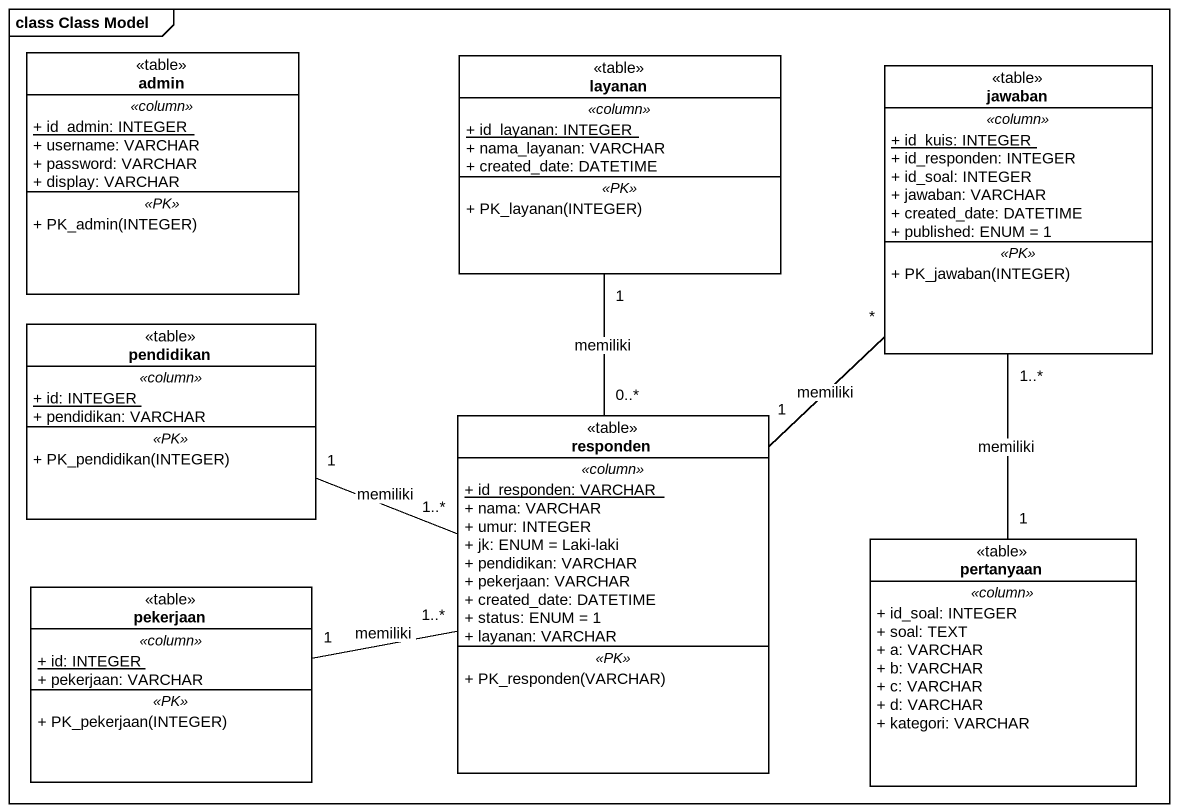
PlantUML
@startuml
mainframe class Class Model
hide circle
hide empty members
skinparam classAttributeIconSize 0
class admin <<table>> #FFFFFF {
  .. <<column>> ..
  {static} + id_admin: INTEGER
  + username: VARCHAR
  + password: VARCHAR
  + display: VARCHAR
  .. <<PK>> ..
  + PK_admin(INTEGER)
}
class layanan <<table>> #FFFFFF {
  .. <<column>> ..
  {static} + id_layanan: INTEGER
  + nama_layanan: VARCHAR
  + created_date: DATETIME
  .. <<PK>> ..
  + PK_layanan(INTEGER)
}
class jawaban <<table>> #FFFFFF {
  .. <<column>> ..
  {static} + id_kuis: INTEGER
  + id_responden: INTEGER
  + id_soal: INTEGER
  + jawaban: VARCHAR
  + created_date: DATETIME
  + published: ENUM = 1
  .. <<PK>> ..
  + PK_jawaban(INTEGER)
}
class pendidikan <<table>> #FFFFFF {
  .. <<column>> ..
  {static} + id: INTEGER
  + pendidikan: VARCHAR
  .. <<PK>> ..
  + PK_pendidikan(INTEGER)
}
class responden <<table>> #FFFFFF {
  .. <<column>> ..
  {static} + id_responden: VARCHAR
  + nama: VARCHAR
  + umur: INTEGER
  + jk: ENUM = Laki-laki
  + pendidikan: VARCHAR
  + pekerjaan: VARCHAR
  + created_date: DATETIME
  + status: ENUM = 1
  + layanan: VARCHAR
  .. <<PK>> ..
  + PK_responden(VARCHAR)
}
class pertanyaan <<table>> #FFFFFF {
  .. <<column>> ..
  + id_soal: INTEGER
  + soal: TEXT
  + a: VARCHAR
  + b: VARCHAR
  + c: VARCHAR
  + d: VARCHAR
  + kategori: VARCHAR
}
class pekerjaan <<table>> #FFFFFF {
  .. <<column>> ..
  {static} + id: INTEGER
  + pekerjaan: VARCHAR
  .. <<PK>> ..
  + PK_pekerjaan(INTEGER)
}
layanan "1" -- "0..*" responden : memiliki
responden "1" -up- "*" jawaban : memiliki
responden "1..*" -left- "1" pendidikan : memiliki
responden "1..*" -left- "1" pekerjaan : memiliki
pertanyaan "1" -up- "1..*" jawaban : memiliki
@enduml
